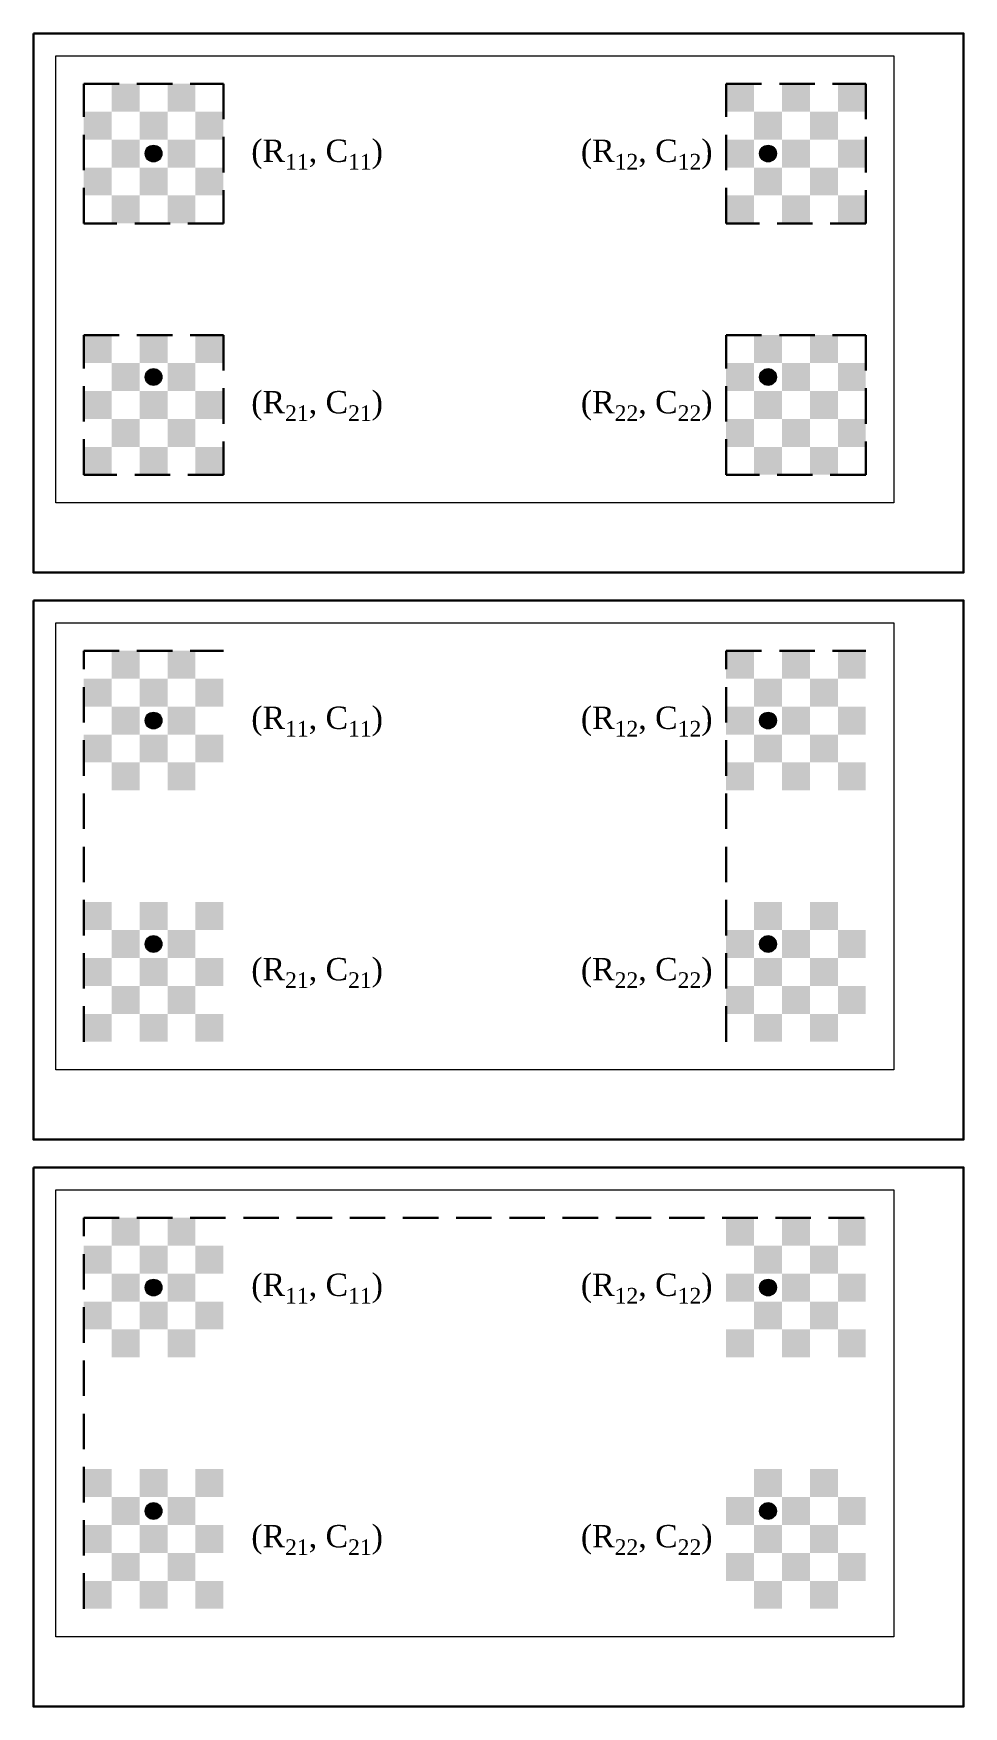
# Model space of a CAD drawing. Header units: millimetres. Extents: x 167 to 442, y -298 to 408.
# Drawn here: x 275.2 to 441.7, y -297.9 to 1.6 of the extents above; entities that cross this region are included whole.
import ezdxf

# ---------------------------------------------------------------- set-up
doc = ezdxf.new("R2010")
doc.units = ezdxf.units.MM
doc.linetypes.add('DASHED2', pattern=[9.525, 6.35, -3.175])
doc.layers.get('0').update_dxf_attribs({"lineweight": 30})
for name, color, linetype, lineweight in [('BLU Camera', 5, 'DASHED2', 30), ('Calib', 7, 'Continuous', 0), ('LCD Camera', 1, 'DASHED2', 30)]:
    doc.layers.add(name, color=color, linetype=linetype, lineweight=lineweight)
doc.styles.get("Standard").update_dxf_attribs({"font": 'arial.ttf'})

# ---------------------------------------------------------------- blocks, each defined once
blk = doc.blocks.new('*U173')
h = blk.add_hatch(color=256)
h.dxf.hatch_style = 1
h.paths.add_polyline_path([(2.5, 2.5), (-2.5, 2.5), (-2.5, -2.5), (2.5, -2.5)])
blk = doc.blocks.new('*U174')
at = {"layer": 'Calib', "color": 0, "linetype": 'ByBlock', "lineweight": -2, "transparency": 16777216}
for p in [(0, 20), (10, 20), (20, 20), (0, 10), (10, 10), (20, 10), (0, 0), (10, 0), (20, 0)]:
    blk.add_blockref('*U173', p, dxfattribs=at)
blk = doc.blocks.new('*U175')
h = blk.add_hatch(color=256)
h.dxf.hatch_style = 1
h.paths.add_polyline_path([(2.5, 2.5), (-2.5, 2.5), (-2.5, -2.5), (2.5, -2.5)])
blk = doc.blocks.new('*U176')
at = {"layer": 'Calib', "color": 0, "linetype": 'ByBlock', "lineweight": -2, "transparency": 16777216}
for p in [(0, 10), (10, 10), (0, 0), (10, 0)]:
    blk.add_blockref('*U175', p, dxfattribs=at)
blk = doc.blocks.new('*U177')
at = {"layer": 'Calib'}
blk.add_circle((0, 0), 1.5, dxfattribs=at)
blk = doc.blocks.new('*U178')
at = {"layer": 'Calib', "color": 0, "linetype": 'ByBlock', "lineweight": -2, "transparency": 16777216}
for p in [(0, 0), (110, 0), (0, -40), (110, -40)]:
    blk.add_blockref('*U177', p, dxfattribs=at)
blk = doc.blocks.new('*U179')
at = {"layer": 'Calib'}
h = blk.add_hatch(color=256, dxfattribs=at)
h.dxf.hatch_style = 1
h.paths.add_polyline_path([(1.5, 0, 1), (-1.5, 0, 1)])
blk = doc.blocks.new('*U180')
at = {"layer": 'Calib', "color": 0, "linetype": 'ByBlock', "lineweight": -2, "transparency": 16777216}
for p in [(0, 0), (110, 0), (0, -40), (110, -40)]:
    blk.add_blockref('*U179', p, dxfattribs=at)
blk = doc.blocks.new('*U183')
h = blk.add_hatch(color=256)
h.dxf.hatch_style = 1
h.paths.add_polyline_path([(2.5, 2.5), (-2.5, 2.5), (-2.5, -2.5), (2.5, -2.5)])
blk = doc.blocks.new('*U184')
at = {"layer": 'Calib', "color": 0, "linetype": 'ByBlock', "lineweight": -2, "transparency": 16777216}
for p in [(0, 10), (10, 10), (0, 0), (10, 0)]:
    blk.add_blockref('*U183', p, dxfattribs=at)
blk = doc.blocks.new('*U185')
h = blk.add_hatch(color=256)
h.dxf.hatch_style = 1
h.paths.add_polyline_path([(2.5, 2.5), (-2.5, 2.5), (-2.5, -2.5), (2.5, -2.5)])
blk = doc.blocks.new('*U186')
at = {"layer": 'Calib', "color": 0, "linetype": 'ByBlock', "lineweight": -2, "transparency": 16777216}
for p in [(0, 20), (10, 20), (0, 10), (10, 10), (0, 0), (10, 0)]:
    blk.add_blockref('*U185', p, dxfattribs=at)
blk = doc.blocks.new('*U181')
h = blk.add_hatch(color=256)
h.dxf.hatch_style = 1
h.paths.add_polyline_path([(2.5, 2.5), (-2.5, 2.5), (-2.5, -2.5), (2.5, -2.5)])
blk = doc.blocks.new('*U182')
at = {"layer": 'Calib', "color": 0, "linetype": 'ByBlock', "lineweight": -2, "transparency": 16777216}
for p in [(0, 20), (10, 20), (20, 20), (0, 10), (10, 10), (20, 10), (0, 0), (10, 0), (20, 0)]:
    blk.add_blockref('*U181', p, dxfattribs=at)
blk = doc.blocks.new('*U187')
h = blk.add_hatch(color=256)
h.dxf.hatch_style = 1
h.paths.add_polyline_path([(2.5, 2.5), (-2.5, 2.5), (-2.5, -2.5), (2.5, -2.5)])
blk = doc.blocks.new('*U188')
at = {"layer": 'Calib', "color": 0, "linetype": 'ByBlock', "lineweight": -2, "transparency": 16777216}
for p in [(0, 10), (10, 10), (20, 10), (0, 0), (10, 0), (20, 0)]:
    blk.add_blockref('*U187', p, dxfattribs=at)
blk = doc.blocks.new('*U169')
h = blk.add_hatch(color=256)
h.dxf.hatch_style = 1
h.paths.add_polyline_path([(2.5, 2.5), (-2.5, 2.5), (-2.5, -2.5), (2.5, -2.5)])
blk = doc.blocks.new('*U170')
at = {"layer": 'Calib', "color": 0, "linetype": 'ByBlock', "lineweight": -2, "transparency": 16777216}
for p in [(0, 20), (10, 20), (0, 10), (10, 10), (0, 0), (10, 0)]:
    blk.add_blockref('*U169', p, dxfattribs=at)
blk = doc.blocks.new('*U171')
h = blk.add_hatch(color=256)
h.dxf.hatch_style = 1
h.paths.add_polyline_path([(2.5, 2.5), (-2.5, 2.5), (-2.5, -2.5), (2.5, -2.5)])
blk = doc.blocks.new('*U172')
at = {"layer": 'Calib', "color": 0, "linetype": 'ByBlock', "lineweight": -2, "transparency": 16777216}
for p in [(0, 10), (10, 10), (20, 10), (0, 0), (10, 0), (20, 0)]:
    blk.add_blockref('*U171', p, dxfattribs=at)
blk = doc.blocks.new('*U201')
h = blk.add_hatch(color=256)
h.dxf.hatch_style = 1
h.paths.add_polyline_path([(2.5, 2.5), (-2.5, 2.5), (-2.5, -2.5), (2.5, -2.5)])
blk = doc.blocks.new('*U202')
at = {"layer": 'Calib', "color": 0, "linetype": 'ByBlock', "lineweight": -2, "transparency": 16777216}
for p in [(0, 20), (10, 20), (20, 20), (0, 10), (10, 10), (20, 10), (0, 0), (10, 0), (20, 0)]:
    blk.add_blockref('*U201', p, dxfattribs=at)
blk = doc.blocks.new('*U203')
h = blk.add_hatch(color=256)
h.dxf.hatch_style = 1
h.paths.add_polyline_path([(2.5, 2.5), (-2.5, 2.5), (-2.5, -2.5), (2.5, -2.5)])
blk = doc.blocks.new('*U204')
at = {"layer": 'Calib', "color": 0, "linetype": 'ByBlock', "lineweight": -2, "transparency": 16777216}
for p in [(0, 10), (10, 10), (0, 0), (10, 0)]:
    blk.add_blockref('*U203', p, dxfattribs=at)
blk = doc.blocks.new('*U205')
at = {"layer": 'Calib'}
blk.add_circle((0, 0), 1.5, dxfattribs=at)
blk = doc.blocks.new('*U206')
at = {"layer": 'Calib', "color": 0, "linetype": 'ByBlock', "lineweight": -2, "transparency": 16777216}
for p in [(0, 0), (110, 0), (0, -40), (110, -40)]:
    blk.add_blockref('*U205', p, dxfattribs=at)
blk = doc.blocks.new('*U207')
at = {"layer": 'Calib'}
h = blk.add_hatch(color=256, dxfattribs=at)
h.dxf.hatch_style = 1
h.paths.add_polyline_path([(1.5, 0, 1), (-1.5, 0, 1)])
blk = doc.blocks.new('*U208')
at = {"layer": 'Calib', "color": 0, "linetype": 'ByBlock', "lineweight": -2, "transparency": 16777216}
for p in [(0, 0), (110, 0), (0, -40), (110, -40)]:
    blk.add_blockref('*U207', p, dxfattribs=at)
blk = doc.blocks.new('*U211')
h = blk.add_hatch(color=256)
h.dxf.hatch_style = 1
h.paths.add_polyline_path([(2.5, 2.5), (-2.5, 2.5), (-2.5, -2.5), (2.5, -2.5)])
blk = doc.blocks.new('*U212')
at = {"layer": 'Calib', "color": 0, "linetype": 'ByBlock', "lineweight": -2, "transparency": 16777216}
for p in [(0, 10), (10, 10), (0, 0), (10, 0)]:
    blk.add_blockref('*U211', p, dxfattribs=at)
blk = doc.blocks.new('*U213')
h = blk.add_hatch(color=256)
h.dxf.hatch_style = 1
h.paths.add_polyline_path([(2.5, 2.5), (-2.5, 2.5), (-2.5, -2.5), (2.5, -2.5)])
blk = doc.blocks.new('*U214')
at = {"layer": 'Calib', "color": 0, "linetype": 'ByBlock', "lineweight": -2, "transparency": 16777216}
for p in [(0, 20), (10, 20), (0, 10), (10, 10), (0, 0), (10, 0)]:
    blk.add_blockref('*U213', p, dxfattribs=at)
blk = doc.blocks.new('*U209')
h = blk.add_hatch(color=256)
h.dxf.hatch_style = 1
h.paths.add_polyline_path([(2.5, 2.5), (-2.5, 2.5), (-2.5, -2.5), (2.5, -2.5)])
blk = doc.blocks.new('*U210')
at = {"layer": 'Calib', "color": 0, "linetype": 'ByBlock', "lineweight": -2, "transparency": 16777216}
for p in [(0, 20), (10, 20), (20, 20), (0, 10), (10, 10), (20, 10), (0, 0), (10, 0), (20, 0)]:
    blk.add_blockref('*U209', p, dxfattribs=at)
blk = doc.blocks.new('*U215')
h = blk.add_hatch(color=256)
h.dxf.hatch_style = 1
h.paths.add_polyline_path([(2.5, 2.5), (-2.5, 2.5), (-2.5, -2.5), (2.5, -2.5)])
blk = doc.blocks.new('*U216')
at = {"layer": 'Calib', "color": 0, "linetype": 'ByBlock', "lineweight": -2, "transparency": 16777216}
for p in [(0, 10), (10, 10), (20, 10), (0, 0), (10, 0), (20, 0)]:
    blk.add_blockref('*U215', p, dxfattribs=at)
blk = doc.blocks.new('*U196')
h = blk.add_hatch(color=256)
h.dxf.hatch_style = 1
h.paths.add_polyline_path([(2.5, 2.5), (-2.5, 2.5), (-2.5, -2.5), (2.5, -2.5)])
blk = doc.blocks.new('*U198')
at = {"layer": 'Calib', "color": 0, "linetype": 'ByBlock', "lineweight": -2, "transparency": 16777216}
for p in [(0, 20), (10, 20), (0, 10), (10, 10), (0, 0), (10, 0)]:
    blk.add_blockref('*U196', p, dxfattribs=at)
blk = doc.blocks.new('*U199')
h = blk.add_hatch(color=256)
h.dxf.hatch_style = 1
h.paths.add_polyline_path([(2.5, 2.5), (-2.5, 2.5), (-2.5, -2.5), (2.5, -2.5)])
blk = doc.blocks.new('*U200')
at = {"layer": 'Calib', "color": 0, "linetype": 'ByBlock', "lineweight": -2, "transparency": 16777216}
for p in [(0, 10), (10, 10), (20, 10), (0, 0), (10, 0), (20, 0)]:
    blk.add_blockref('*U199', p, dxfattribs=at)
blk = doc.blocks.new('*U222')
h = blk.add_hatch(color=256)
h.dxf.hatch_style = 1
h.paths.add_polyline_path([(2.5, 2.5), (-2.5, 2.5), (-2.5, -2.5), (2.5, -2.5)])
blk = doc.blocks.new('*U223')
at = {"layer": 'Calib', "color": 0, "linetype": 'ByBlock', "lineweight": -2, "transparency": 16777216}
for p in [(0, 20), (10, 20), (20, 20), (0, 10), (10, 10), (20, 10), (0, 0), (10, 0), (20, 0)]:
    blk.add_blockref('*U222', p, dxfattribs=at)
blk = doc.blocks.new('*U224')
h = blk.add_hatch(color=256)
h.dxf.hatch_style = 1
h.paths.add_polyline_path([(2.5, 2.5), (-2.5, 2.5), (-2.5, -2.5), (2.5, -2.5)])
blk = doc.blocks.new('*U225')
at = {"layer": 'Calib', "color": 0, "linetype": 'ByBlock', "lineweight": -2, "transparency": 16777216}
for p in [(0, 10), (10, 10), (0, 0), (10, 0)]:
    blk.add_blockref('*U224', p, dxfattribs=at)
blk = doc.blocks.new('*U226')
at = {"layer": 'Calib'}
blk.add_circle((0, 0), 1.5, dxfattribs=at)
blk = doc.blocks.new('*U227')
at = {"layer": 'Calib', "color": 0, "linetype": 'ByBlock', "lineweight": -2, "transparency": 16777216}
for p in [(0, 0), (110, 0), (0, -40), (110, -40)]:
    blk.add_blockref('*U226', p, dxfattribs=at)
blk = doc.blocks.new('*U228')
at = {"layer": 'Calib'}
h = blk.add_hatch(color=256, dxfattribs=at)
h.dxf.hatch_style = 1
h.paths.add_polyline_path([(1.5, 0, 1), (-1.5, 0, 1)])
blk = doc.blocks.new('*U229')
at = {"layer": 'Calib', "color": 0, "linetype": 'ByBlock', "lineweight": -2, "transparency": 16777216}
for p in [(0, 0), (110, 0), (0, -40), (110, -40)]:
    blk.add_blockref('*U228', p, dxfattribs=at)
blk = doc.blocks.new('*U232')
h = blk.add_hatch(color=256)
h.dxf.hatch_style = 1
h.paths.add_polyline_path([(2.5, 2.5), (-2.5, 2.5), (-2.5, -2.5), (2.5, -2.5)])
blk = doc.blocks.new('*U233')
at = {"layer": 'Calib', "color": 0, "linetype": 'ByBlock', "lineweight": -2, "transparency": 16777216}
for p in [(0, 10), (10, 10), (0, 0), (10, 0)]:
    blk.add_blockref('*U232', p, dxfattribs=at)
blk = doc.blocks.new('*U234')
h = blk.add_hatch(color=256)
h.dxf.hatch_style = 1
h.paths.add_polyline_path([(2.5, 2.5), (-2.5, 2.5), (-2.5, -2.5), (2.5, -2.5)])
blk = doc.blocks.new('*U235')
at = {"layer": 'Calib', "color": 0, "linetype": 'ByBlock', "lineweight": -2, "transparency": 16777216}
for p in [(0, 20), (10, 20), (0, 10), (10, 10), (0, 0), (10, 0)]:
    blk.add_blockref('*U234', p, dxfattribs=at)
blk = doc.blocks.new('*U230')
h = blk.add_hatch(color=256)
h.dxf.hatch_style = 1
h.paths.add_polyline_path([(2.5, 2.5), (-2.5, 2.5), (-2.5, -2.5), (2.5, -2.5)])
blk = doc.blocks.new('*U231')
at = {"layer": 'Calib', "color": 0, "linetype": 'ByBlock', "lineweight": -2, "transparency": 16777216}
for p in [(0, 20), (10, 20), (20, 20), (0, 10), (10, 10), (20, 10), (0, 0), (10, 0), (20, 0)]:
    blk.add_blockref('*U230', p, dxfattribs=at)
blk = doc.blocks.new('*U236')
h = blk.add_hatch(color=256)
h.dxf.hatch_style = 1
h.paths.add_polyline_path([(2.5, 2.5), (-2.5, 2.5), (-2.5, -2.5), (2.5, -2.5)])
blk = doc.blocks.new('*U237')
at = {"layer": 'Calib', "color": 0, "linetype": 'ByBlock', "lineweight": -2, "transparency": 16777216}
for p in [(0, 10), (10, 10), (20, 10), (0, 0), (10, 0), (20, 0)]:
    blk.add_blockref('*U236', p, dxfattribs=at)
blk = doc.blocks.new('*U217')
h = blk.add_hatch(color=256)
h.dxf.hatch_style = 1
h.paths.add_polyline_path([(2.5, 2.5), (-2.5, 2.5), (-2.5, -2.5), (2.5, -2.5)])
blk = doc.blocks.new('*U219')
at = {"layer": 'Calib', "color": 0, "linetype": 'ByBlock', "lineweight": -2, "transparency": 16777216}
for p in [(0, 20), (10, 20), (0, 10), (10, 10), (0, 0), (10, 0)]:
    blk.add_blockref('*U217', p, dxfattribs=at)
blk = doc.blocks.new('*U220')
h = blk.add_hatch(color=256)
h.dxf.hatch_style = 1
h.paths.add_polyline_path([(2.5, 2.5), (-2.5, 2.5), (-2.5, -2.5), (2.5, -2.5)])
blk = doc.blocks.new('*U221')
at = {"layer": 'Calib', "color": 0, "linetype": 'ByBlock', "lineweight": -2, "transparency": 16777216}
for p in [(0, 10), (10, 10), (20, 10), (0, 0), (10, 0), (20, 0)]:
    blk.add_blockref('*U220', p, dxfattribs=at)

msp = doc.modelspace()

# ---------------------------------------------------------------- linework, layer by layer
for points in [[(275.182, 1.602), (441.682, 1.602), (441.682, -94.898), (275.182, -94.898)], [(275.182, -99.898), (441.682, -99.898), (441.682, -196.398), (275.182, -196.398)], [(275.182, -201.398), (441.682, -201.398), (441.682, -297.898), (275.182, -297.898)]]:
    msp.add_lwpolyline(points, close=True)
at = {"layer": 'BLU Camera'}
for points in [[(309.182, -52.398, 0, 0, 0), (314.182, -52.398, 3, 0, 0), (319.182, -52.398, 0, 0, 0)], [(424.182, -52.398, 0, 0, 0), (429.182, -52.398, 3, 0, 0), (434.182, -52.398, 0, 0, 0)], [(284.182, -77.398, 0, 0, 0), (284.182, -82.398, 3, 0, 0), (284.182, -87.398, 0, 0, 0)], [(399.182, -77.398, 0, 0, 0), (399.182, -82.398, 3, 0, 0), (399.182, -87.398, 0, 0, 0)]]:
    msp.add_lwpolyline(points, format="xyseb", dxfattribs=at)
for points in [[(284.182, -52.398), (309.182, -52.398), (309.182, -77.398), (284.182, -77.398)], [(399.182, -52.398), (424.182, -52.398), (424.182, -77.398), (399.182, -77.398)]]:
    msp.add_lwpolyline(points, close=True, dxfattribs=at)
at = {"layer": 'Calib'}
for points in [[(279.182, -2.398), (429.182, -2.398), (429.182, -82.398), (279.182, -82.398)], [(279.182, -103.898), (429.182, -103.898), (429.182, -183.898), (279.182, -183.898)], [(279.182, -205.398), (429.182, -205.398), (429.182, -285.398), (279.182, -285.398)]]:
    msp.add_lwpolyline(points, close=True, dxfattribs=at)
at = {"layer": 'LCD Camera'}
for p, q in [((284.182, -108.898), (309.182, -108.898)), ((284.182, -178.898), (284.182, -108.898)), ((399.182, -178.898), (399.182, -108.898)), ((399.182, -108.898), (424.182, -108.898)), ((284.182, -210.398), (424.182, -210.398)), ((284.182, -280.398), (284.182, -210.398))]:
    msp.add_line(p, q, dxfattribs=at)
for points in [[(309.182, -7.398, 0, 0, 0), (314.182, -7.398, 3, 0, 0), (319.182, -7.398, 0, 0, 0)], [(424.182, -7.398, 0, 0, 0), (429.182, -7.398, 3, 0, 0), (434.182, -7.398, 0, 0, 0)], [(284.182, -32.398, 0, 0, 0), (284.182, -37.398, 3, 0, 0), (284.182, -42.398, 0, 0, 0)], [(399.182, -32.398, 0, 0, 0), (399.182, -37.398, 3, 0, 0), (399.182, -42.398, 0, 0, 0)], [(309.182, -108.898, 0, 0, 0), (314.182, -108.898, 3, 0, 0), (319.182, -108.898, 0, 0, 0)], [(424.182, -108.898, 0, 0, 0), (429.182, -108.898, 3, 0, 0), (434.182, -108.898, 0, 0, 0)], [(284.182, -178.898, 0, 0, 0), (284.182, -183.898, 3, 0, 0), (284.182, -188.898, 0, 0, 0)], [(399.182, -178.898, 0, 0, 0), (399.182, -183.898, 3, 0, 0), (399.182, -188.898, 0, 0, 0)], [(424.182, -210.398, 0, 0, 0), (429.182, -210.398, 3, 0, 0), (434.182, -210.398, 0, 0, 0)], [(284.182, -280.398, 0, 0, 0), (284.182, -285.398, 3, 0, 0), (284.182, -290.398, 0, 0, 0)]]:
    msp.add_lwpolyline(points, format="xyseb", dxfattribs=at)
for points in [[(284.182, -7.398), (309.182, -7.398), (309.182, -32.398), (284.182, -32.398)], [(399.182, -7.398), (424.182, -7.398), (424.182, -32.398), (399.182, -32.398)]]:
    msp.add_lwpolyline(points, close=True, dxfattribs=at)

# ---------------------------------------------------------------- block references
at = {"layer": 'Calib'}
for name, p in [('*U170', (291.682, -29.898)), ('*U182', (401.682, -29.898)), ('*U172', (286.682, -24.898)), ('*U184', (406.682, -24.898)), ('*U178', (296.682, -19.898)), ('*U180', (296.682, -19.898)), ('*U174', (286.682, -74.898)), ('*U186', (406.682, -74.898)), ('*U176', (291.682, -69.898)), ('*U188', (401.682, -69.898)), ('*U198', (291.682, -131.398)), ('*U210', (401.682, -131.398)), ('*U200', (286.682, -126.398)), ('*U212', (406.682, -126.398)), ('*U206', (296.682, -121.398)), ('*U208', (296.682, -121.398)), ('*U202', (286.682, -176.398)), ('*U214', (406.682, -176.398)), ('*U204', (291.682, -171.398)), ('*U216', (401.682, -171.398)), ('*U219', (291.682, -232.898)), ('*U231', (401.682, -232.898)), ('*U221', (286.682, -227.898)), ('*U233', (406.682, -227.898)), ('*U227', (296.682, -222.898)), ('*U229', (296.682, -222.898)), ('*U223', (286.682, -277.898)), ('*U235', (406.682, -277.898)), ('*U225', (291.682, -272.898)), ('*U237', (401.682, -272.898))]:
    msp.add_blockref(name, p, dxfattribs=at)

# ---------------------------------------------------------------- texts
at = {"layer": 'BLU Camera', "char_height": 4, "attachment_point": 1}
for s, insert in [('\\A1;{\\fTimes New Roman|b0|i0|c0|p18;(R\\H0.7x;\\S^ 21;\\H1.4286x;, C\\H0.7x;\\S^ 21;\\H1.4286x;)}', (314.182, -62.398)), ('\\A1;{\\fTimes New Roman|b0|i0|c0|p18;(R\\H0.7x;\\S^ 22;\\H1.4286x;, C\\H0.7x;\\S^ 22;\\H1.4286x;)}', (373.182, -62.398)), ('\\A1;{\\fTimes New Roman|b0|i0|c0|p18;(R\\H0.7x;\\S^ 21;\\H1.4286x;, C\\H0.7x;\\S^ 21;\\H1.4286x;)}', (314.182, -163.898)), ('\\A1;{\\fTimes New Roman|b0|i0|c0|p18;(R\\H0.7x;\\S^ 22;\\H1.4286x;, C\\H0.7x;\\S^ 22;\\H1.4286x;)}', (373.182, -163.898)), ('\\A1;{\\fTimes New Roman|b0|i0|c0|p18;(R\\H0.7x;\\S^ 21;\\H1.4286x;, C\\H0.7x;\\S^ 21;\\H1.4286x;)}', (314.182, -265.398)), ('\\A1;{\\fTimes New Roman|b0|i0|c0|p18;(R\\H0.7x;\\S^ 22;\\H1.4286x;, C\\H0.7x;\\S^ 22;\\H1.4286x;)}', (373.182, -265.398))]:
    msp.add_mtext_dynamic_manual_height_columns(s, width=26.82304, gutter_width=12.5, heights=[0], dxfattribs=dict(at, insert=insert))
at = {"layer": 'LCD Camera', "char_height": 4, "attachment_point": 1}
for s, insert in [('\\A1;{\\fTimes New Roman|b0|i0|c0|p18;(R\\H0.7x;\\S^ 11;\\H1.4286x;, C\\H0.7x;\\S^ 11;\\H1.4286x;)}', (314.182, -17.398)), ('\\A1;{\\fTimes New Roman|b0|i0|c0|p18;(R\\H0.7x;\\S^ 12;\\H1.4286x;, C\\H0.7x;\\S^ 12;\\H1.4286x;)}', (373.182, -17.398)), ('\\A1;{\\fTimes New Roman|b0|i0|c0|p18;(R\\H0.7x;\\S^ 11;\\H1.4286x;, C\\H0.7x;\\S^ 11;\\H1.4286x;)}', (314.182, -118.898)), ('\\A1;{\\fTimes New Roman|b0|i0|c0|p18;(R\\H0.7x;\\S^ 12;\\H1.4286x;, C\\H0.7x;\\S^ 12;\\H1.4286x;)}', (373.182, -118.898)), ('\\A1;{\\fTimes New Roman|b0|i0|c0|p18;(R\\H0.7x;\\S^ 11;\\H1.4286x;, C\\H0.7x;\\S^ 11;\\H1.4286x;)}', (314.182, -220.398)), ('\\A1;{\\fTimes New Roman|b0|i0|c0|p18;(R\\H0.7x;\\S^ 12;\\H1.4286x;, C\\H0.7x;\\S^ 12;\\H1.4286x;)}', (373.182, -220.398))]:
    msp.add_mtext_dynamic_manual_height_columns(s, width=26.82304, gutter_width=12.5, heights=[0], dxfattribs=dict(at, insert=insert))

doc.saveas('drawing.dxf')
